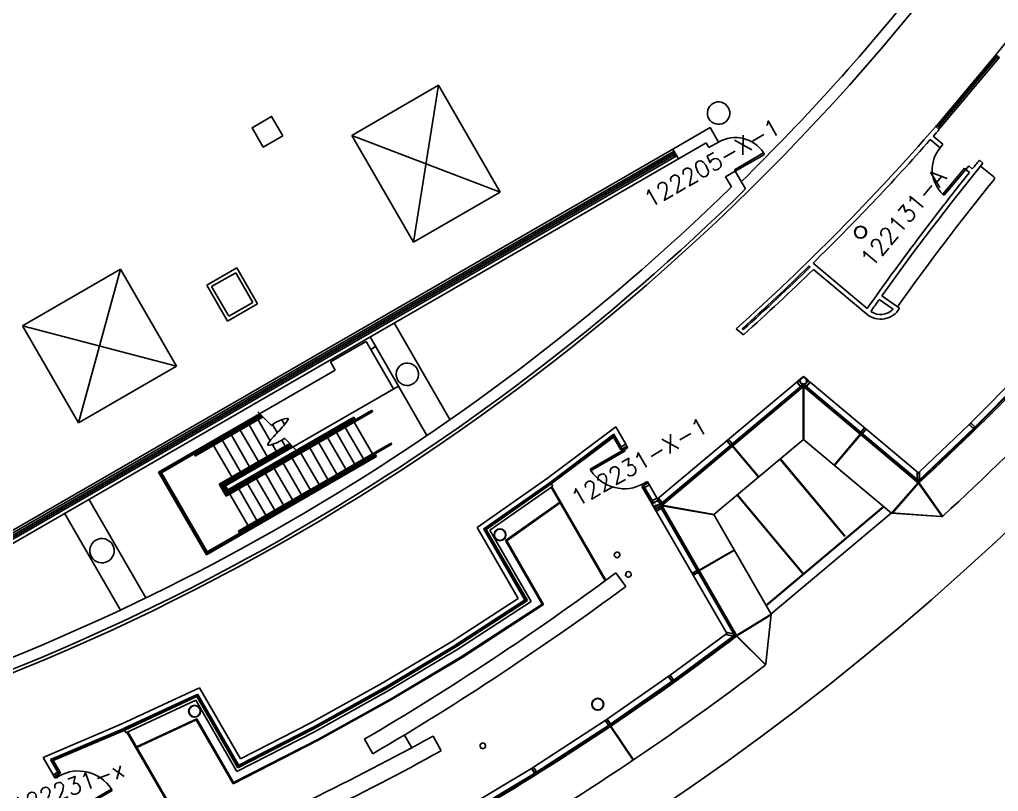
# Model space of a CAD drawing. Extents: x -1850 to 1494, y 4831 to 7402.
# Drawn here: x -181 to 868, y 5334 to 6161 of the extents above; entities that cross this region are included whole.
import ezdxf

# ---------------------------------------------------------------- set-up
doc = ezdxf.new("R2010")
doc.units = 0
doc.header["$LTSCALE"] = 48
doc.header["$MEASUREMENT"] = 0
doc.layers.get('0').update_dxf_attribs({"linetype": 'CONTINUOUS'})
for name, color, linetype in [('ARDOOR', 7, 'CONTINUOUS'), ('ARDOORNO', 4, 'CONTINUOUS'), ('ARROOMNO', 4, 'CONTINUOUS'), ('ARWALL', 7, 'CONTINUOUS'), ('ARWINDOW', 7, 'CONTINUOUS'), ('COL', 14, 'CONTINUOUS'), ('EXDOOR', 8, 'CONTINUOUS'), ('EXWALL', 8, 'CONTINUOUS'), ('EXWINDOW', 8, 'CONTINUOUS'), ('MILL', 1, 'CONTINUOUS'), ('MPFIXTURE', 3, 'CONTINUOUS'), ('ROOF', 8, 'CONTINUOUS')]:
    doc.layers.add(name, color=color, linetype=linetype)
doc.styles.add('ROMANS', font='romans.shx', dxfattribs={"height": 18})

# ---------------------------------------------------------------- blocks, each defined once
blk = doc.blocks.new('*U37')
at = {"linetype": 'CONTINUOUS', "flags": 128}
blk.add_lwpolyline([(-0.533, 0, 1), (0.533, 0, 1), (-0.533, 0)], format="xyb", dxfattribs=at)
at = {"linetype": 'CONTINUOUS'}
blk.add_arc((0, 0), 0.5, 0, 359.99999, dxfattribs=at)
blk = doc.blocks.new('*U38')
at = {"linetype": 'CONTINUOUS', "flags": 128}
blk.add_lwpolyline([(0, 0.533, 1), (0, -0.533, 1), (0, 0.533)], format="xyb", dxfattribs=at)
at = {"linetype": 'CONTINUOUS'}
blk.add_arc((0, 0), 0.5, 0, 359.99999, dxfattribs=at)
blk = doc.blocks.new('3-00-DR')
at = {"color": 0}
for p, q in [((0, 36), (0, 0)), ((1.8, 36), (0, 36)), ((1.8, 0), (1.8, 36)), ((0, 0), (1.8, 0))]:
    blk.add_line(p, q, dxfattribs=at)
blk.add_arc((-0.1, 0), 36.1, 0.049, 87.097, dxfattribs=at)
blk = doc.blocks.new('3-06-DR')
at = {"color": 0}
for p, q in [((0, 42), (0, 0)), ((1.8, 42), (0, 42)), ((1.8, 0), (1.8, 42)), ((0, 0), (1.8, 0))]:
    blk.add_line(p, q, dxfattribs=at)
blk.add_arc((-0.1, 0), 42.1, 0.0359, 87.5264, dxfattribs=at)

msp = doc.modelspace()

# ---------------------------------------------------------------- linework, layer by layer
at = {"layer": 'ARDOOR'}
for p, q in [((652.7, 5774), (658.8, 5779.1)), ((465.7, 5702.3), (466.6, 5700.8)), ((469.6, 5704.3), (465.9, 5702.2)), ((465.9, 5702.2), (466.7, 5700.9)), ((470.5, 5703), (466.6, 5700.8)), ((470.3, 5703.1), (466.7, 5700.9)), ((468.2, 5701.1), (467.9, 5701.5)), ((468.2, 5701.2), (468, 5701.5)), ((469, 5701.7), (468.2, 5701.2)), ((469.1, 5701.6), (468.2, 5701.1)), ((469, 5701.7), (468.8, 5702)), ((469.1, 5701.6), (468.9, 5702.1)), ((469.6, 5704.5), (470.5, 5703)), ((469.6, 5704.3), (470.3, 5703.1)), ((491.5, 5666.6), (487.6, 5664.4)), ((491.5, 5666.5), (487.8, 5664.3)), ((489.6, 5666.1), (488.7, 5665.6)), ((489.6, 5666), (488.7, 5665.5)), ((488.7, 5665.6), (488.9, 5665.1)), ((488.7, 5665.5), (489, 5665.2)), ((489.6, 5666.1), (489.9, 5665.7)), ((489.6, 5666), (489.8, 5665.7)), ((492.4, 5665.1), (491.5, 5666.6)), ((492.2, 5665.2), (491.5, 5666.5)), ((488.5, 5662.9), (487.6, 5664.4)), ((488.5, 5663), (487.8, 5664.3)), ((492.2, 5665.2), (488.5, 5663)), ((-144.1, 5350), (-140.4, 5352.2)), ((-143.4, 5348.7), (-139.7, 5350.9)), ((-143.4, 5348.6), (-139.5, 5350.8)), ((-140.4, 5352.3), (-139.5, 5350.8)), ((-140.4, 5352.2), (-139.7, 5350.9)), ((-144.3, 5350.1), (-143.4, 5348.6)), ((-144.1, 5350), (-143.4, 5348.7)), ((-141.5, 5349.1), (-141.8, 5349.5)), ((-141.5, 5349.2), (-141.7, 5349.5)), ((-141.5, 5349.2), (-140.6, 5349.7)), ((-141.5, 5349.1), (-140.5, 5349.6)), ((-140.6, 5349.7), (-140.9, 5350)), ((-140.5, 5349.6), (-140.8, 5350.1))]:
    msp.add_line(p, q, dxfattribs=at)
at = {"layer": 'ARWALL'}
for p, q in [((801.6, 6048.1), (863.8, 6122.3)), ((867.3, 6119.4), (805, 6045.2)), ((863.8, 6122.3), (865, 6123.7)), ((868.7, 6120.5), (865, 6123.7)), ((868.4, 6120.8), (867.3, 6119.4)), ((800.4, 6046.8), (801.6, 6048.1)), ((800.5, 6046.8), (804.2, 6043.6)), ((801.6, 6048.1), (801.6, 6048.1)), ((805, 6045.2), (803.9, 6043.9)), ((794.7, 6032.8), (805.2, 6024)), ((808.3, 6027.8), (797.9, 6036.5)), ((808.3, 6027.8), (805.2, 6024)), ((832.8, 6000.9), (835.9, 6004.6)), ((839.7, 6001.4), (835.9, 6004.6)), ((851, 6007.7), (847.3, 6010.7)), ((832.8, 6000.9), (836.7, 5997.6)), ((665, 5897.5), (666.1, 5896.6)), ((727.1, 5851.8), (669, 5900.6)), ((669.4, 5893.8), (726.7, 5845.7)), ((742.9, 5865.6), (761.6, 5852.1)), ((740, 5861.6), (754.8, 5851)), ((586.7, 5830.1), (594.4, 5823.6)), ((594.3, 5829.3), (593.1, 5830.2)), ((457.7, 5725.2), (384.3, 5670)), ((468.4, 5706.7), (457.7, 5725.2)), ((455.1, 5714.1), (388.5, 5664.1)), ((461.6, 5702.8), (455.1, 5714.1)), ((462.9, 5700.6), (461.6, 5702.8)), ((469.6, 5704.5), (462.9, 5700.6)), ((468.4, 5706.7), (469.6, 5704.5)), ((384.3, 5670), (309.1, 5617.3)), ((388.5, 5664.1), (318.7, 5615.2)), ((390.2, 5661.7), (322.7, 5614.3)), ((388.3, 5660.4), (446.2, 5560.1)), ((390.2, 5661.7), (388.5, 5664.1)), ((389.1, 5660.9), (447, 5560.7)), ((492.4, 5665.1), (485.6, 5661.2)), ((485.6, 5661.2), (495, 5644.9)), ((503.1, 5646.6), (492.4, 5665.1)), ((496.3, 5642.7), (495, 5644.9)), ((339.4, 5603.4), (397.6, 5644.4)), ((340.7, 5603.1), (398.1, 5643.5)), ((309.1, 5617.3), (353, 5541.2)), ((318.7, 5615.2), (362.8, 5538.9)), ((322.7, 5614.3), (366.8, 5537.9)), ((339.4, 5603.4), (378.8, 5535)), ((340.7, 5603.1), (380.2, 5534.7)), ((457.6, 5568.5), (468.3, 5554)), ((282.7, 5495.6), (353, 5541.2)), ((286.7, 5489.6), (362.8, 5538.9)), ((288.3, 5487), (366.8, 5537.9)), ((293, 5479.4), (378.8, 5535)), ((293.5, 5478.5), (380.2, 5534.7)), ((207.1, 5450.3), (282.7, 5495.6)), ((210.8, 5444), (286.7, 5489.6)), ((212.3, 5441.4), (288.3, 5487)), ((216.8, 5433.6), (293, 5479.4)), ((217.3, 5432.8), (293.5, 5478.5)), ((-71.7, 5406.8), (11.5, 5445.5)), ((11.5, 5445.5), (55.5, 5369.4)), ((207.1, 5450.3), (130.1, 5407.5)), ((-68.7, 5400.2), (8.6, 5436.1)), ((8.6, 5436.1), (52.6, 5359.8)), ((210.8, 5444), (133.4, 5401.1)), ((212.3, 5441.4), (134.8, 5398.4)), ((-67.6, 5397.4), (7.4, 5432.2)), ((7.4, 5432.2), (51.5, 5355.8)), ((216.8, 5433.6), (139, 5390.5)), ((217.3, 5432.8), (139.5, 5389.6)), ((-156.2, 5370.7), (-71.7, 5406.8)), ((-56.2, 5382.4), (8.4, 5412.3)), ((-55.7, 5381.6), (8, 5411.1)), ((8, 5411.1), (47.6, 5342.6)), ((8.4, 5412.3), (47.9, 5343.9)), ((130.1, 5407.5), (55.5, 5369.4)), ((-145.3, 5367.5), (-68.7, 5400.2)), ((-68.8, 5400.1), (-67.6, 5397.4)), ((-66.3, 5397.9), (8, 5269.2)), ((-65.4, 5398.4), (9, 5269.6)), ((134.8, 5398.4), (51.5, 5355.8)), ((133.4, 5401.1), (52.6, 5359.8)), ((231, 5394.9), (238.9, 5381.2)), ((261.8, 5393.7), (270.5, 5377.9)), ((139.5, 5389.6), (47.6, 5342.6)), ((139, 5390.5), (47.9, 5343.9)), ((188.1, 5390.3), (197.2, 5374.8)), ((-145.5, 5352.2), (-156.2, 5370.7)), ((-138.8, 5356.2), (-145.3, 5367.5))]:
    msp.add_line(p, q, dxfattribs=at)
at = {"layer": 'ARWALL', "extrusion": (0, 0, -1)}
for centre, radius, start, end in [((1092.2, 7700.8), 2513.6, 211.9075, 218.8628), ((1091.9, 7701), 2414.7, 215.7265, 254.4399), ((1092.2, 7700.8), 2513.6, 221.1515, 228.0934), ((1092.2, 7700.8), 2518.5, 221.1493, 221.3653), ((1092.2, 7700.8), 2518.5, 221.4763, 225.6291), ((-3102.5, 4181), 2899.2, 35.5239, 39.0529), ((-3102.5, 4181), 2904.1, 38.8165, 39.0529), ((-3102.5, 4181), 2904.1, 35.1208, 38.7203), ((1092.2, 7700.8), 2517.8, 225.742, 227.982), ((1092.2, 7700.8), 2519.3, 225.7386, 227.9772), ((1092.2, 7700.8), 2523.6, 225.7289, 228.0611), ((-3102.5, 4181), 2899.2, 35.114, 35.4276), ((-741.5, 5863.9), 23.4, 210.3221, 308.848), ((-741.5, 5863.9), 18.5, 224.0077, 304.8603)]:
    msp.add_arc(centre, radius, start, end, dxfattribs=at)
at = {"layer": 'ARWALL'}
for centre, radius, start, end in [((-1093.3, 7702), 2404.1, 314.5135, 321.5339), ((-1370.5, 8039.9), 3074, 300.4654, 306.4903), ((-1370.5, 8039.9), 3092, 300.4654, 306.4903), ((-1183.1, 8017.2), 2995, 293.1932, 298.843), ((-1183.1, 8017.2), 3013, 293.1932, 298.843)]:
    msp.add_arc(centre, radius, start, end, dxfattribs=at)
at = {"layer": 'ARWINDOW'}
for p, q in [((864.6, 6120.4), (803.6, 6047.7)), ((804.2, 6047.2), (865.2, 6119.9)), ((867.3, 6119.4), (863.8, 6122.3)), ((801.6, 6048.1), (805, 6045.2)), ((805, 6045.2), (805, 6045.2)), ((387.5, 5665.9), (455.6, 5717.2)), ((455.7, 5717), (387.7, 5665.7)), ((454.9, 5715.7), (388, 5665.3)), ((455, 5715.5), (388.1, 5665.1)), ((454.2, 5715.9), (454.6, 5716.1)), ((454.5, 5715.5), (454.2, 5715.9)), ((454.9, 5715.7), (454.5, 5715.5)), ((455.7, 5717), (454.6, 5716.1)), ((454.6, 5716.1), (455, 5715.5)), ((454.6, 5716.1), (454.9, 5715.7)), ((455, 5715.5), (454.9, 5715.7)), ((455, 5716.2), (455.9, 5716.7)), ((455.9, 5716.7), (455, 5716.2)), ((455, 5716.2), (462.9, 5702.6)), ((455.2, 5716.3), (455.7, 5716.6)), ((463.1, 5702.7), (455.2, 5716.3)), ((455.5, 5715.9), (455.2, 5716.3)), ((455.9, 5716.2), (455.5, 5715.9)), ((455.7, 5717), (455.6, 5717.2)), ((463.5, 5703), (455.7, 5716.6)), ((455.7, 5716.6), (455.9, 5716.2)), ((463.7, 5703.1), (455.9, 5716.7)), ((462.3, 5703.2), (461.6, 5702.8)), ((462.8, 5702.3), (462.3, 5703.2)), ((462.7, 5702.5), (462.9, 5702.6)), ((462.8, 5703.2), (463.3, 5703.4)), ((464.1, 5703), (462.8, 5702.3)), ((462.9, 5702.6), (463.7, 5703.1)), ((462.9, 5702.6), (463.7, 5703.1)), ((468.4, 5706.7), (463.6, 5703.9)), ((464.1, 5703), (463.6, 5703.9)), ((463.7, 5703.1), (464, 5703.2)), ((316, 5615.7), (387.1, 5665.6)), ((387.2, 5665.4), (316.1, 5615.5)), ((386.9, 5665.1), (387.2, 5665.4)), ((387.7, 5664.8), (387.1, 5665.6)), ((388.1, 5665.1), (387.5, 5665.9)), ((387.7, 5665.7), (388, 5666)), ((388, 5665.3), (387.7, 5665.7)), ((388, 5666), (388.3, 5665.6)), ((388.3, 5665.6), (388, 5665.3)), ((387.5, 5665), (317.4, 5615.8)), ((387.7, 5664.8), (317.6, 5615.6)), ((387.1, 5664.7), (386.9, 5665.1)), ((387.5, 5665), (387.1, 5664.7)), ((487.5, 5659.4), (486.9, 5659)), ((488.3, 5661.1), (487, 5660.3)), ((487, 5660.3), (487.5, 5659.4)), ((487.1, 5660.1), (487.3, 5660.2)), ((487.3, 5660.2), (488.2, 5660.7)), ((496.5, 5644.8), (487.6, 5660.3)), ((487.8, 5659.9), (488.2, 5660.2)), ((497, 5645.1), (488, 5660.6)), ((488.2, 5660.7), (488.4, 5660.8)), ((488.3, 5661.1), (488.8, 5660.2)), ((493.6, 5663), (488.8, 5660.2)), ((495.7, 5645.3), (495, 5644.9)), ((496.2, 5644.4), (495.7, 5645.3)), ((496.1, 5644.6), (497.4, 5645.3)), ((497.5, 5645.1), (496.2, 5644.4)), ((496.3, 5645.3), (496.7, 5645.5)), ((496.3, 5644.7), (497.2, 5645.2)), ((501.8, 5648.8), (497, 5646)), ((497.5, 5645.1), (497, 5646)), ((316.1, 5615.5), (316, 5615.7)), ((317.1, 5616.2), (316.1, 5615.5)), ((316.5, 5615.4), (316.3, 5615.3)), ((360.3, 5539.1), (316.3, 5615.3)), ((316.5, 5615.4), (316.9, 5615.7)), ((360.5, 5539.2), (316.5, 5615.4)), ((316.7, 5615), (316.5, 5615.4)), ((317.2, 5615.3), (316.7, 5615)), ((317.1, 5615.8), (316.9, 5615.7)), ((360.9, 5539.5), (316.9, 5615.7)), ((316.9, 5615.7), (317.2, 5615.3)), ((317.1, 5616.2), (317.5, 5616.4)), ((317.2, 5616.1), (317.1, 5616.2)), ((361.1, 5539.6), (317.1, 5615.8)), ((317.4, 5615.8), (317.2, 5616.1)), ((317.8, 5616), (317.4, 5615.8)), ((317.6, 5615.6), (317.4, 5615.8)), ((317.5, 5616.4), (317.7, 5616.2)), ((317.7, 5616.2), (317.8, 5616)), ((360.3, 5539.6), (360.7, 5539.9)), ((360.3, 5539.1), (361.1, 5539.6)), ((360.5, 5539.2), (360.3, 5539.6)), ((360.7, 5539.9), (360.9, 5539.5)), ((359.8, 5539.3), (285.6, 5491.3)), ((361.4, 5539.2), (286.1, 5490.4)), ((359.6, 5538.9), (286.1, 5491.3)), ((359.8, 5538.5), (286.3, 5490.9)), ((359.6, 5538.9), (359.9, 5539.1)), ((359.8, 5538.5), (359.6, 5538.9)), ((359.9, 5539.1), (359.8, 5539.3)), ((360.2, 5538.7), (359.8, 5538.5)), ((359.9, 5539.1), (360.2, 5538.7)), ((361.3, 5539.4), (360.2, 5538.7)), ((360.9, 5539.5), (360.5, 5539.2)), ((361.4, 5539.2), (361.3, 5539.4)), ((285.2, 5491), (209.9, 5445.8)), ((285, 5490.6), (210.1, 5445.6)), ((285.2, 5490.2), (210.3, 5445.2)), ((285.7, 5490.2), (210.4, 5445)), ((285, 5490.6), (285.3, 5490.8)), ((285.2, 5490.2), (285, 5490.6)), ((285.7, 5490.2), (285.2, 5491)), ((285.6, 5490.4), (285.2, 5490.2)), ((286.1, 5490.4), (285.6, 5491.3)), ((285.7, 5491.1), (286.1, 5491.3)), ((286.3, 5490.9), (286, 5490.6)), ((286.1, 5491.3), (286.3, 5490.9)), ((132.8, 5403.1), (209.6, 5445.7)), ((133.3, 5403), (209.7, 5445.4)), ((209.4, 5445.2), (209.6, 5444.8)), ((210.1, 5444.8), (209.6, 5445.7)), ((210.4, 5445), (209.9, 5445.8)), ((210.4, 5445.8), (210.7, 5445.4)), ((9.5, 5438.7), (-69.3, 5402.1)), ((-69.2, 5401.9), (9.6, 5438.5)), ((-69, 5401.4), (8.7, 5437.5)), ((-68.9, 5401.2), (8.8, 5437.3)), ((8.5, 5438), (8.1, 5437.8)), ((8.1, 5437.8), (8.3, 5437.3)), ((8.3, 5437.3), (8.7, 5437.5)), ((8.5, 5438), (9.6, 5438.5)), ((8.8, 5437.3), (8.5, 5438)), ((8.8, 5437.8), (9, 5437.9)), ((52.8, 5361.6), (8.8, 5437.8)), ((9.5, 5438.1), (9, 5437.9)), ((53, 5361.7), (9, 5437.9)), ((9, 5437.9), (9.3, 5437.5)), ((9.3, 5437.5), (9.7, 5437.8)), ((9.6, 5438.5), (9.5, 5438.7)), ((9.5, 5438.1), (9.7, 5438.3)), ((53.5, 5362), (9.5, 5438.1)), ((9.7, 5437.8), (9.5, 5438.1)), ((53.7, 5362.1), (9.7, 5438.3)), ((133.3, 5402.2), (210.1, 5444.8)), ((133.6, 5402.6), (210, 5445)), ((-69.8, 5401.9), (-148.2, 5368.6)), ((-148.1, 5368.4), (-69.7, 5401.7)), ((-146.6, 5368.5), (-69.5, 5401.2)), ((-146.5, 5368.3), (-69.4, 5401)), ((-69.7, 5401.7), (-70.1, 5401.5)), ((-70.1, 5401.5), (-69.9, 5401)), ((-69.9, 5401), (-69.5, 5401.2)), ((-69.4, 5401), (-69.8, 5401.9)), ((-69.5, 5401.2), (-69.7, 5401.7)), ((-68.9, 5401.2), (-69.3, 5402.1)), ((-68.8, 5402.1), (-69.2, 5401.9)), ((-69, 5401.4), (-68.6, 5401.6)), ((-68.6, 5401.6), (-68.8, 5402.1)), ((53, 5361.1), (132.9, 5401.9)), ((53.7, 5362.6), (132.4, 5402.8)), ((54.2, 5362.6), (132.2, 5402.4)), ((54.4, 5362.1), (132.4, 5402)), ((132.5, 5402.6), (132.2, 5402.4)), ((132.2, 5402.4), (132.4, 5402)), ((132.9, 5401.9), (132.4, 5402.8)), ((132.4, 5402), (132.8, 5402.2)), ((133.3, 5402.2), (132.8, 5403.1)), ((133.3, 5403), (133, 5402.8)), ((133.2, 5402.4), (133.6, 5402.6)), ((133.6, 5402.6), (133.3, 5403)), ((-148.1, 5368.4), (-148.2, 5368.6)), ((-147.1, 5368.6), (-147.9, 5368.1)), ((-147.9, 5368.5), (-147.5, 5367.8)), ((-140.1, 5354.5), (-147.9, 5368.1)), ((-139.9, 5354.6), (-147.7, 5368.2)), ((-147.5, 5367.8), (-147.1, 5368)), ((-139.5, 5354.9), (-147.3, 5368.4)), ((-147.1, 5368), (-147.3, 5368.4)), ((-147.1, 5368.6), (-139.2, 5355)), ((-146.8, 5368.9), (-146.5, 5368.3)), ((-146.2, 5368.7), (-146.4, 5369.1)), ((53.2, 5362.3), (52.8, 5362.1)), ((53.7, 5362.1), (52.8, 5361.6)), ((52.8, 5362.1), (53, 5361.7)), ((52.9, 5361.4), (54, 5361.9)), ((53, 5361.1), (52.9, 5361.4)), ((53, 5361.7), (53.5, 5362)), ((53.5, 5362), (53.2, 5362.3)), ((53.8, 5362.4), (53.7, 5362.6)), ((54.2, 5362.6), (53.8, 5362.4)), ((53.8, 5362.4), (54, 5361.9)), ((54, 5361.9), (54.4, 5362.1)), ((54.4, 5362.1), (54.2, 5362.6)), ((-145.5, 5352.2), (-140.7, 5355)), ((-145.5, 5352.2), (-144.3, 5350.1)), ((-145.3, 5352.2), (-140.8, 5354.8)), ((-145.3, 5352.2), (-144.2, 5350.3)), ((-144.3, 5350.1), (-137.5, 5354)), ((-144.2, 5350.3), (-137.8, 5354.1)), ((-140.3, 5353.9), (-140.8, 5354.8)), ((-140.2, 5354.1), (-140.7, 5355)), ((-140.3, 5353.9), (-138.6, 5354.8)), ((-140.1, 5354.5), (-140.3, 5354.4)), ((-140.2, 5354.1), (-138.9, 5354.9)), ((-139.7, 5355.3), (-140.1, 5355)), ((-139.2, 5355), (-140.1, 5354.5)), ((-139.2, 5355), (-140.1, 5354.5)), ((-139.4, 5355.8), (-138.8, 5356.2)), ((-138.9, 5354.9), (-139.4, 5355.8)), ((-139.2, 5355.7), (-138.8, 5355.9)), ((-138.6, 5354.8), (-139.2, 5355.7)), ((-139, 5355.1), (-139.2, 5355)), ((-137.5, 5354), (-138.8, 5356.2)), ((-137.8, 5354.1), (-138.8, 5355.9))]:
    msp.add_line(p, q, dxfattribs=at)
at = {"layer": 'ARWINDOW', "flags": 128}
for points in [[(865.1, 6120.7), (865.4, 6120.4), (803.8, 6046.9), (803.4, 6047.2), (865.1, 6120.7)], [(865.9, 6120.7), (865.3, 6121.1), (864.6, 6120.4), (864.7, 6120.3), (865.1, 6120.7), (865.4, 6120.4), (865.1, 6120), (865.2, 6119.9), (865.9, 6120.7)], [(803.6, 6046.4), (803, 6046.9), (803.6, 6047.7), (803.7, 6047.6), (803.4, 6047.2), (803.8, 6046.9), (804.1, 6047.3), (804.2, 6047.2), (803.6, 6046.4)]]:
    msp.add_lwpolyline(points, close=True, dxfattribs=at)
msp.add_lwpolyline([(497.2, 5645.2), (497.2, 5645.2), (491.5, 5654.9), (488.2, 5660.7), (487.3, 5660.2), (489.1, 5657.2), (496.3, 5644.7)], dxfattribs=at)
at = {"layer": 'ARWINDOW'}
for centre, radius, start, end in [((455.3, 5715.4), 0.357, 91.3433, 149.9094), ((463.4, 5704.1), 0.236, 236.1296, 309.416), ((487.7, 5659.2), 0.236, 56.1296, 129.416), ((496.8, 5646.2), 0.236, 236.1296, 309.416), ((316, 5615.3), 0.256, 5.7848, 64.351), ((359.8, 5539.7), 0.295, 276.2316, 328.0613), ((209.6, 5446), 0.36, 266.7612, 333.2394), ((9, 5437.2), 0.259, 90.7765, 148.4818), ((-69.7, 5402.4), 0.487, 261.7565, 328.2347), ((-69, 5400.8), 0.418, 72.1556, 157.7086), ((132.5, 5403.3), 0.456, 263.8313, 330.3096), ((133.2, 5401.8), 0.368, 74.2934, 159.8464), ((133.2, 5401.8), 0.368, 76.2597, 161.8128), ((-148.3, 5368.1), 0.384, 1.1458, 58.8511), ((52.7, 5361.4), 0.257, 357.6324, 56.1986), ((-139.6, 5356), 0.236, 236.1296, 309.416)]:
    msp.add_arc(centre, radius, start, end, dxfattribs=at)
at = {"layer": 'ARWINDOW', "extrusion": (0, 0, -1)}
for centre, radius, start, end in [((-456.1, 5717), 0.384, 301.1458, 358.8511), ((-462.2, 5703.4), 0.236, 176.1296, 249.416), ((-387.1, 5666.1), 0.487, 201.7565, 268.2347), ((-388.1, 5664.7), 0.418, 12.1556, 97.7086), ((-488.9, 5660), 0.236, 356.1296, 69.416), ((-495.6, 5645.5), 0.236, 176.1296, 249.416), ((-317.6, 5615.3), 0.259, 30.7765, 88.4818), ((-361.4, 5539.6), 0.257, 297.6324, 356.1986), ((-285.2, 5491.4), 0.456, 203.8313, 270.3096), ((-286.1, 5490.1), 0.368, 16.2597, 101.8128), ((-286.1, 5490.1), 0.368, 14.2934, 99.8464), ((-9.8, 5438.5), 0.256, 305.7848, 4.351), ((-210.4, 5444.7), 0.316, 17.2235, 102.7765), ((146.5, 5367.9), 0.357, 31.3433, 89.9094), ((-53.3, 5363.1), 0.584, 233.7915, 261.5958), ((140.8, 5355.2), 0.236, 176.1296, 249.416)]:
    msp.add_arc(centre, radius, start, end, dxfattribs=at)
at = {"layer": 'COL', "flags": 128}
msp.add_lwpolyline([(100.6, 6036.8), (79.8, 6024.8), (67.8, 6045.6), (88.6, 6057.6), (100.6, 6036.8)], dxfattribs=at)
at = {"layer": 'COL', "extrusion": (0, 0, -1)}
for centre, radius in [((-567.8, 6061.2), 12), ((-234.2, 5781.4), 12), ((93.1, 5592.4), 13)]:
    msp.add_arc(centre, radius, 330.0000000000027, 329.9999942704339, dxfattribs=at)
at = {"layer": 'EXWALL'}
for p, q in [((267.6, 6091), (174.7, 6037.3)), ((240.7, 5923), (267.6, 6091)), ((333.6, 5976.6), (267.6, 6091)), ((558.7, 6045.7), (518.8, 6022.7)), ((567.7, 6030.1), (558.7, 6045.7)), ((174.7, 6037.3), (333.6, 5976.6)), ((174.7, 6037.3), (240.7, 5923)), ((518.8, 6022.7), (-446.4, 5465.5)), ((518.8, 6022.7), (524.8, 6012.3)), ((524.8, 6012.3), (554.3, 6029.4)), ((557.3, 6024.2), (554.3, 6029.4)), ((557.3, 6024.2), (567.7, 6030.1)), ((524.8, 6012.3), (-440.5, 5455.2)), ((585.7, 5999), (575.3, 5993)), ((575.3, 5993), (581.6, 5982.1)), ((596.6, 5980), (585.7, 5999)), ((240.7, 5923), (333.6, 5976.6)), ((-73.4, 5894.1), (-178.4, 5833.4)), ((-118.4, 5729.5), (-73.4, 5894.1)), ((-13.4, 5790.2), (-73.4, 5894.1)), ((51.6, 5895.4), (19.3, 5876.7)), ((24.4, 5875.3), (50.2, 5890.2)), ((50.2, 5890.2), (68.6, 5858.4)), ((73.7, 5857), (51.6, 5895.4)), ((19.3, 5876.7), (41.4, 5838.4)), ((42.8, 5843.5), (24.4, 5875.3)), ((41.4, 5838.4), (73.7, 5857)), ((68.6, 5858.4), (42.8, 5843.5)), ((-178.4, 5833.4), (-13.4, 5790.2)), ((-178.4, 5833.4), (-118.4, 5729.5)), ((220.2, 5836.4), (279.9, 5732.9)), ((151.7, 5794.6), (189.9, 5816.6)), ((189.9, 5816.6), (219.3, 5765.8)), ((194.2, 5821.4), (255.2, 5715.8)), ((194.9, 5808), (200.2, 5811)), ((151.7, 5794.6), (156.7, 5785.9)), ((-118.4, 5729.5), (-13.4, 5790.2)), ((156.7, 5785.9), (-32.4, 5676.7)), ((224.6, 5768.8), (39.3, 5661.8)), ((658.8, 5768.3), (506.9, 5640.8)), ((782.2, 5664.8), (658.8, 5768.3)), ((76.3, 5739), (-31.7, 5676.7)), ((40, 5650.8), (196.5, 5741.2)), ((40.5, 5652.8), (195.8, 5742.5)), ((74, 5741.3), (88.6, 5726.7)), ((77.4, 5738), (-29.7, 5676.1)), ((6.5, 5695.3), (78.5, 5736.9)), ((7.3, 5694), (79.5, 5735.8)), ((175.4, 5732.4), (41.1, 5654.9)), ((174.6, 5733.7), (41.6, 5656.9)), ((176.8, 5735.4), (41.8, 5657.5)), ((77.6, 5737.7), (60.5, 5727.8)), ((63.9, 5728.4), (63.3, 5729.4)), ((73.4, 5733.9), (72.8, 5734.9)), ((87.1, 5710.2), (74.2, 5732.6)), ((102.5, 5727.5), (99.6, 5732.6)), ((174.9, 5731.7), (131.5, 5706.7)), ((174.7, 5732.1), (175.5, 5730.8)), ((175.7, 5733.5), (176.8, 5731.5)), ((178, 5733.5), (176.2, 5732.5)), ((176.8, 5735.4), (178, 5733.5)), ((196.8, 5696.3), (177.3, 5730)), ((186.8, 5735.5), (186, 5736.8)), ((59.2, 5727.1), (15.7, 5701.9)), ((44.8, 5717.4), (44.3, 5718.4)), ((54.3, 5722.9), (53.8, 5723.9)), ((74.6, 5687.9), (55.1, 5721.6)), ((59, 5727.4), (59.8, 5726.1)), ((60.3, 5728.1), (61.1, 5726.8)), ((84.1, 5693.4), (64.6, 5727.1)), ((94.8, 5718.9), (89.8, 5727.6)), ((157.5, 5720.3), (156.9, 5721.3)), ((177.7, 5685.3), (158.2, 5719)), ((167, 5725.8), (166.4, 5726.8)), ((187.2, 5690.8), (167.7, 5724.5)), ((720.3, 5718), (719.7, 5717.2)), ((25.8, 5706.4), (25.2, 5707.4)), ((35.3, 5711.9), (34.7, 5712.9)), ((55.5, 5676.9), (36, 5710.6)), ((65.1, 5682.4), (45.6, 5716.1)), ((53.7, 5613.6), (216, 5707.4)), ((99.5, 5710.7), (103.2, 5704.4)), ((102.5, 5712.8), (116.6, 5698.6)), ((138.4, 5709.3), (137.8, 5710.3)), ((158.7, 5674.3), (139.2, 5708)), ((147.9, 5714.8), (147.4, 5715.8)), ((168.2, 5679.8), (148.7, 5713.5)), ((720.7, 5717.7), (720.1, 5716.9)), ((14.4, 5701.2), (-29.4, 5675.9)), ((14.2, 5701.5), (14.9, 5700.2)), ((17, 5699.6), (15.5, 5702.2)), ((46, 5671.4), (26.5, 5705.1)), ((32.6, 5663.6), (108.1, 5707.2)), ((34.6, 5663.1), (109.2, 5706.1)), ((110.3, 5705), (36.7, 5662.5)), ((111.4, 5703.9), (38.7, 5662)), ((54.4, 5612.3), (216.8, 5706.1)), ((110, 5705.3), (82.7, 5689.5)), ((130.3, 5705.9), (87.2, 5681.1)), ((93.7, 5698.9), (89.5, 5706.1)), ((94.4, 5697.6), (95, 5696.6)), ((103.9, 5703.1), (104.5, 5702.1)), ((119.4, 5698.3), (118.8, 5699.3)), ((139.6, 5663.3), (120.1, 5697)), ((128.9, 5703.8), (128.3, 5704.8)), ((149.1, 5668.8), (129.6, 5702.5)), ((130.1, 5706.3), (130.8, 5705)), ((131.4, 5707), (132.1, 5705.7)), ((206.3, 5701.8), (207, 5700.5)), ((201.2, 5693.2), (18.8, 5587.9)), ((198.6, 5692.2), (19.2, 5588.5)), ((197.9, 5693.5), (19.7, 5590.6)), ((81.4, 5688.7), (37.8, 5663.6)), ((75.3, 5686.6), (75.9, 5685.6)), ((81.5, 5688.4), (80.8, 5689.7)), ((82.8, 5689.2), (82.1, 5690.5)), ((84.9, 5692.1), (85.4, 5691.1)), ((100.3, 5687.3), (99.7, 5688.3)), ((109.8, 5692.8), (109.3, 5693.8)), ((130.1, 5657.8), (110.6, 5691.5)), ((197.1, 5693.4), (153.7, 5668.4)), ((188, 5689.5), (188.5, 5688.5)), ((197.2, 5693.1), (196.5, 5694.4)), ((198.9, 5693.2), (197.8, 5695.1)), ((200.1, 5695.2), (198.4, 5694.2)), ((201.2, 5693.2), (200.1, 5695.2)), ((-32.4, 5676.7), (18.8, 5587.9)), ((-31.7, 5676.7), (19.2, 5588.5)), ((-29.7, 5676.1), (-31.7, 5676.7)), ((-29.7, 5676.1), (19.7, 5590.6)), ((-29.4, 5675.9), (19.7, 5591)), ((85.9, 5680.3), (42.6, 5655.3)), ((65.8, 5681.1), (66.4, 5680.1)), ((81.2, 5676.3), (80.7, 5677.3)), ((85.7, 5680.6), (86.4, 5679.3)), ((87, 5681.4), (87.7, 5680.1)), ((90.8, 5681.8), (90.2, 5682.8)), ((111, 5646.8), (91.5, 5680.5)), ((120.6, 5652.3), (101.1, 5686)), ((168.9, 5678.5), (169.5, 5677.5)), ((178.5, 5684), (179, 5683)), ((38, 5663.3), (36.5, 5665.9)), ((46.8, 5670.1), (47.3, 5669.1)), ((56.3, 5675.6), (56.9, 5674.6)), ((62.2, 5665.3), (61.6, 5666.3)), ((71.7, 5670.8), (71.2, 5671.8)), ((92, 5635.8), (72.5, 5669.5)), ((101.5, 5641.3), (82, 5675)), ((152.4, 5667.6), (109.3, 5642.7)), ((149.9, 5667.5), (150.4, 5666.5)), ((152.6, 5667.3), (151.8, 5668.6)), ((153.9, 5668), (153.1, 5669.3)), ((159.4, 5673), (160, 5672)), ((32.6, 5663.6), (40, 5650.8)), ((34.6, 5663.1), (32.6, 5663.6)), ((34.6, 5663.1), (40.5, 5652.8)), ((41.8, 5653.6), (35.9, 5663.8)), ((36.5, 5662.8), (36.2, 5662.7)), ((36.2, 5662.7), (41, 5654.4)), ((38.7, 5662), (36.7, 5662.5)), ((38.7, 5662), (41.6, 5656.9)), ((39.3, 5661.8), (41.8, 5657.5)), ((41.1, 5654.9), (41.6, 5656.9)), ((42.4, 5655.6), (65.6, 5615.4)), ((52.7, 5659.8), (52.1, 5660.8)), ((72.9, 5624.8), (53.4, 5658.5)), ((82.4, 5630.3), (62.9, 5664)), ((130.8, 5656.5), (131.4, 5655.5)), ((140.4, 5662), (140.9, 5661)), ((-107.2, 5647.5), (-46.2, 5541.8)), ((40.5, 5652.8), (40, 5650.8)), ((41.3, 5654.6), (41, 5654.4)), ((111.8, 5645.5), (112.3, 5644.5)), ((121.3, 5651), (121.9, 5650)), ((108, 5642), (64.7, 5617)), ((92.7, 5634.5), (93.3, 5633.5)), ((102.2, 5640), (102.8, 5639)), ((108.2, 5641.7), (107.4, 5643)), ((109.5, 5642.4), (108.7, 5643.7)), ((587.4, 5501.3), (506.9, 5640.8)), ((-133.2, 5632.5), (-73.4, 5528.8)), ((73.7, 5623.5), (74.2, 5622.5)), ((83.2, 5629), (83.8, 5628)), ((63.4, 5616.2), (19.7, 5591)), ((62.8, 5617.2), (63.6, 5615.9)), ((19.7, 5590.6), (19.2, 5588.5))]:
    msp.add_line(p, q, dxfattribs=at)
for centre, radius, start, end in [((-1092.2, 7700.8), 2399.1, 285.7775, 314.242), ((-1092.2, 7700.8), 2411.1, 285.5555, 314.4619), ((-1092.2, 7700.8), 2767.5, 312.6326, 320), ((196.2, 5741.8), 0.75, 300, 120), ((175, 5733.1), 0.75, 300, 120), ((6.9, 5694.7), 0.75, 120, 300), ((54, 5613), 0.75, 120, 300)]:
    msp.add_arc(centre, radius, start, end, dxfattribs=at)
at = {"layer": 'EXWALL', "extrusion": (0, 0, -1)}
for centre, radius, start in [((-216.4, 5706.7), 0.75, 60), ((-198.3, 5692.8), 0.75, 60), ((1092.2, 7700.8), 2767.5, 232.6326)]:
    msp.add_arc(centre, radius, start, 240, dxfattribs=at)
at = {"layer": 'EXWALL'}
for points, knots in [([(88.6, 5726.7), (93.4, 5730.7), (108.3, 5736.9), (104.5, 5729.1), (99.4, 5723.9), (95.5, 5719.7)], [0, 0, 0, 0, 0.525455, 0.525455, 1, 1, 1, 1]), ([(102.5, 5712.8), (97.7, 5708.8), (82.7, 5702.6), (86.6, 5710.4), (91.7, 5715.6), (95.5, 5719.7)], [0, 0, 0, 0, 0.525448, 0.525448, 1, 1, 1, 1])]:
    msp.add_open_spline(points, degree=3, knots=knots, dxfattribs=at)
at = {"layer": 'EXWINDOW'}
for p, q in [((520, 6020.5), (-445.2, 5463.4)), ((519.3, 6017.8), (-442.5, 5462.7)), ((523, 6015.4), (-442.2, 5458.2)), ((520.3, 6016.1), (-441.5, 5460.9)), ((518.3, 6019.5), (521.3, 6014.4)), ((838.2, 5729.4), (894.5, 5786.1)), ((841.9, 5724.2), (899.7, 5782.5)), ((842.1, 5724), (899.9, 5782.3)), ((842.5, 5723.7), (900.2, 5781.9)), ((842.6, 5723.5), (900.4, 5781.8)), ((502.4, 5647.8), (658.8, 5779.1)), ((653.7, 5774.7), (651.7, 5773.1)), ((651.7, 5773.1), (655.7, 5768.4)), ((653.6, 5774.5), (652, 5773.1)), ((652, 5773.1), (655.7, 5768.7)), ((653.6, 5774.5), (657.3, 5770.1)), ((653.7, 5774.7), (656.5, 5771.3)), ((658.8, 5779.1), (653.9, 5775)), ((653.9, 5775), (654.8, 5773.9)), ((654.2, 5774.6), (653.9, 5774.7)), ((654.2, 5774.4), (653.9, 5774.5)), ((654, 5774.4), (654, 5774.8)), ((658.8, 5778.8), (654.2, 5774.9)), ((654.2, 5774.9), (654.8, 5774.2)), ((654.5, 5773.7), (655.7, 5774.7)), ((654.5, 5773.7), (655.5, 5772.6)), ((654.8, 5774.2), (655.5, 5774.8)), ((654.8, 5773.9), (655.6, 5774.6)), ((654.8, 5773.7), (655.8, 5774.5)), ((654.8, 5773.7), (655.6, 5772.7)), ((655.6, 5774.6), (655.5, 5774.8)), ((655.6, 5772.7), (655.5, 5772.6)), ((655.7, 5774.7), (655.8, 5774.5)), ((657.3, 5772), (656.5, 5771.3)), ((657.2, 5771.7), (656.6, 5771.2)), ((656.6, 5771.2), (657.4, 5770.2)), ((657.2, 5771.7), (657.9, 5770.9)), ((657.3, 5772), (658.2, 5770.9)), ((657.3, 5769.6), (658.6, 5771.1)), ((658.2, 5770.9), (657.3, 5769.8)), ((657.9, 5770.9), (657.4, 5770.2)), ((657.4, 5769.7), (658.4, 5770.9)), ((657.5, 5769.6), (658.6, 5770.8)), ((658.3, 5771), (658.2, 5770.9)), ((658.4, 5770.9), (658.3, 5771)), ((658.6, 5771.1), (660.1, 5769.8)), ((658.6, 5770.8), (659.8, 5769.8)), ((658.8, 5779.1), (663.7, 5775)), ((658.8, 5778.8), (663.4, 5774.9)), ((659, 5770.7), (659.1, 5770.8)), ((660.2, 5769.7), (659, 5770.7)), ((659.1, 5770.8), (660.3, 5769.8)), ((660.3, 5772), (659.2, 5770.7)), ((660.4, 5771.7), (659.5, 5770.7)), ((659.5, 5770.7), (660.1, 5770.2)), ((661, 5771.2), (660.1, 5770.2)), ((664, 5774.5), (660.3, 5770.1)), ((660.3, 5772), (661.1, 5771.3)), ((660.4, 5771.7), (661, 5771.2)), ((664, 5774.7), (661.1, 5771.3)), ((661.5, 5774.2), (661.4, 5774)), ((662.4, 5773.2), (661.4, 5774)), ((662.7, 5773.2), (661.5, 5774.2)), ((661.6, 5774.1), (661.7, 5774.3)), ((662.4, 5773.4), (661.6, 5774.1)), ((662.4, 5773.2), (661.6, 5772.2)), ((661.6, 5772.2), (661.7, 5772.1)), ((662.4, 5773.7), (661.7, 5774.3)), ((662.7, 5773.2), (661.7, 5772.1)), ((665.9, 5773.1), (661.9, 5768.4)), ((665.6, 5773.1), (661.9, 5768.7)), ((662.4, 5773.4), (663.7, 5775)), ((662.4, 5773.7), (663.4, 5774.9)), ((663.4, 5774.6), (663.8, 5774.6)), ((663.5, 5774.4), (663.5, 5774.7)), ((663.5, 5774.4), (663.7, 5774.4)), ((663.7, 5774.4), (663.7, 5774.8)), ((664, 5774.7), (665.9, 5773.1)), ((664, 5774.5), (665.6, 5773.1)), ((780.6, 5676.9), (665.9, 5773.1)), ((657, 5769.4), (581.8, 5706.2)), ((657.2, 5769.2), (581.9, 5706.1)), ((657.5, 5768.8), (582.2, 5705.7)), ((657.6, 5768.6), (582.4, 5705.5)), ((657.1, 5769.9), (655.7, 5768.7)), ((657.3, 5769.8), (655.7, 5768.4)), ((657, 5768.4), (656.7, 5768.8)), ((657.6, 5768.6), (657, 5769.4)), ((657.3, 5770.1), (657.1, 5769.9)), ((657.3, 5769.8), (657.4, 5769.7)), ((657.3, 5769.6), (658.8, 5768.3)), ((657.3, 5769), (657.8, 5769)), ((657.5, 5769.3), (657.4, 5768.9)), ((657.4, 5769.3), (657.7, 5769.2)), ((657.5, 5769.6), (658.8, 5768.5)), ((657.7, 5769.2), (657.7, 5768.8)), ((658.8, 5768.3), (660.1, 5769.8)), ((658.8, 5768.5), (659.8, 5769.8)), ((660.1, 5769.2), (659.7, 5769.2)), ((659.8, 5768.7), (660.5, 5769.5)), ((659.8, 5769.4), (659.8, 5769)), ((660, 5769.4), (659.8, 5769.4)), ((720.3, 5718), (659.8, 5768.7)), ((660, 5769.4), (660, 5769)), ((720.5, 5718.2), (660, 5768.9)), ((660.3, 5769.8), (660.2, 5769.7)), ((660.3, 5770.1), (661.9, 5768.7)), ((660.3, 5769.8), (661.9, 5768.4)), ((720.8, 5718.6), (660.3, 5769.3)), ((720.9, 5718.8), (660.5, 5769.5)), ((660.5, 5768.5), (660.8, 5768.9)), ((838.2, 5729.4), (836.5, 5727.6)), ((838.2, 5729.1), (836.7, 5727.6)), ((838.2, 5729.4), (842.6, 5725)), ((838.2, 5729.1), (842.3, 5725)), ((720, 5718.6), (720.3, 5719)), ((724.2, 5724.2), (720.3, 5719.5)), ((720.3, 5719.5), (722.2, 5717.9)), ((720.3, 5718), (720.9, 5718.8)), ((724.2, 5723.9), (720.5, 5719.5)), ((720.5, 5719.5), (722.1, 5718.1)), ((720.7, 5717.7), (721.3, 5718.4)), ((781.9, 5666.6), (720.9, 5717.9)), ((782.3, 5667), (721.2, 5718.2)), ((782.4, 5667.2), (721.3, 5718.4)), ((725.9, 5722.6), (722.1, 5718.1)), ((726.1, 5722.6), (722.2, 5717.9)), ((724.2, 5724.2), (726.1, 5722.6)), ((724.2, 5723.9), (725.9, 5722.6)), ((782.2, 5666.1), (842.3, 5723.1)), ((782.3, 5667.6), (841.6, 5723.9)), ((782.5, 5667.4), (841.7, 5723.7)), ((782.8, 5667.1), (842.1, 5723.3)), ((783.1, 5677), (836.5, 5727.6)), ((836.5, 5727.6), (840.8, 5723.2)), ((836.7, 5727.6), (840.8, 5723.5)), ((842.6, 5725), (840.8, 5723.2)), ((842.3, 5725), (840.8, 5723.5)), ((841.6, 5723.9), (842.3, 5723.1)), ((841.9, 5724.2), (842.6, 5723.5)), ((576.6, 5710), (578.5, 5711.7)), ((576.6, 5710), (580.6, 5705.3)), ((576.9, 5710), (578.5, 5711.4)), ((576.9, 5710), (580.6, 5705.6)), ((578.5, 5711.7), (582.5, 5707)), ((578.5, 5711.4), (582.2, 5707)), ((781.8, 5666.4), (720.7, 5717.7)), ((721.3, 5717.5), (721.7, 5717.8)), ((506.1, 5642.8), (581.4, 5705.9)), ((506.3, 5642.6), (581.5, 5705.7)), ((506.6, 5642.2), (581.9, 5705.4)), ((506.8, 5642), (582, 5705.2)), ((580.6, 5705.3), (582.5, 5707)), ((580.6, 5705.6), (582.2, 5707)), ((581.1, 5705.3), (581.4, 5705)), ((581.4, 5705.9), (582, 5705.2)), ((581.8, 5706.2), (582.4, 5705.5)), ((582.4, 5706.5), (582.7, 5706.1)), ((780.8, 5668.7), (780.6, 5676.9)), ((781.9, 5675.8), (780.6, 5676.9)), ((781.1, 5668.8), (780.8, 5676.3)), ((781.9, 5675.5), (780.8, 5676.3)), ((783.1, 5677), (781.9, 5675.8)), ((782.8, 5676.4), (781.9, 5675.5)), ((783.1, 5668.9), (782.8, 5676.4)), ((783.3, 5668.7), (783.1, 5677)), ((781.7, 5668), (780.8, 5668.7)), ((781.7, 5668.2), (781.1, 5668.8)), ((781.6, 5666.9), (781.9, 5667.3)), ((782.5, 5668.3), (781.7, 5668.2)), ((782.6, 5668.1), (781.7, 5668)), ((781.8, 5666.4), (782.4, 5667.2)), ((782.8, 5667.1), (782, 5666.3)), ((782, 5666.3), (782.2, 5666.1)), ((782.3, 5667.6), (782.8, 5667.1)), ((782.5, 5668.3), (783.1, 5668.9)), ((782.6, 5668.1), (783.3, 5668.7)), ((782.9, 5667.8), (783.2, 5667.4)), ((503.1, 5646.6), (496.3, 5642.7)), ((502.1, 5645.8), (499.4, 5644.3)), ((502.1, 5646.1), (502.8, 5645.2)), ((502.1, 5646), (502.2, 5646.1)), ((502.1, 5645.8), (502.7, 5645.1)), ((503.1, 5646.6), (502.2, 5646.1)), ((502.2, 5646.1), (505.4, 5642.4)), ((502.4, 5647.8), (503.4, 5648.6)), ((502.4, 5647.8), (503.1, 5646.6)), ((503.3, 5646.6), (502.5, 5646.1)), ((502.5, 5646.1), (505.4, 5642.6)), ((502.7, 5647.8), (503.4, 5648.4)), ((502.7, 5647.8), (503.3, 5646.6)), ((502.8, 5645.2), (502.7, 5645.1)), ((502.9, 5645.4), (502.8, 5645.3)), ((503.4, 5648.6), (507.3, 5643.9)), ((503.4, 5648.4), (507, 5644)), ((496.3, 5642.7), (498.3, 5639.2)), ((498.8, 5644), (496.6, 5642.7)), ((496.6, 5642.7), (498.4, 5639.5)), ((500.5, 5640.5), (498.3, 5639.2)), ((500.3, 5640.5), (498.4, 5639.5)), ((504.6, 5642.4), (498.5, 5638.9)), ((498.9, 5639.1), (498.5, 5639.3)), ((498.5, 5638.9), (499.8, 5636.7)), ((498.7, 5639.4), (498.6, 5639.1)), ((498.9, 5639.3), (498.7, 5639.4)), ((499.1, 5643.5), (498.8, 5644)), ((504.6, 5642.1), (498.8, 5638.8)), ((498.9, 5639.4), (498.8, 5639)), ((498.8, 5638.8), (499.8, 5637)), ((499.3, 5643.6), (498.9, 5644.2)), ((499.3, 5643.9), (499, 5644)), ((499.3, 5644.1), (499.1, 5644.2)), ((499.1, 5643.9), (499.2, 5644.2)), ((499.1, 5643.5), (499.3, 5643.6)), ((499.5, 5643.7), (499.2, 5644.4)), ((499.7, 5643.8), (499.4, 5644.3)), ((499.7, 5643.8), (499.5, 5643.7)), ((505.6, 5640.3), (499.8, 5637)), ((505.9, 5640.2), (499.8, 5636.7)), ((499.8, 5636.7), (505.1, 5639.8)), ((575.8, 5505), (499.8, 5636.7)), ((501, 5634.5), (499.8, 5636.7)), ((500, 5641.4), (499.9, 5641.3)), ((500.3, 5640.5), (499.9, 5641.3)), ((500, 5641.5), (500.1, 5641.6)), ((500.7, 5640.2), (500, 5641.5)), ((500.5, 5640.5), (500, 5641.4)), ((500.8, 5640.4), (500.1, 5641.6)), ((500.1, 5636.6), (505, 5639.4)), ((501.1, 5634.9), (500.1, 5636.6)), ((500.7, 5640.2), (502, 5640.9)), ((500.8, 5640.4), (501.9, 5641.1)), ((501, 5634.5), (506.4, 5637.6)), ((501.1, 5634.9), (506, 5637.7)), ((501.9, 5641.1), (502, 5640.9)), ((504.6, 5642.4), (505.9, 5640.2)), ((504.6, 5642.1), (505.6, 5640.3)), ((505.9, 5642.6), (505, 5642.1)), ((505, 5642.1), (506, 5640.3)), ((506, 5637.7), (505, 5639.4)), ((505.1, 5642.3), (505.3, 5642.4)), ((505.2, 5642.2), (505.1, 5642.3)), ((506.4, 5637.6), (505.1, 5639.8)), ((505.4, 5642.3), (505.2, 5642.2)), ((505.3, 5642.4), (505.4, 5642.4)), ((505.8, 5642.3), (505.3, 5642)), ((505.3, 5642), (506.1, 5640.6)), ((505.4, 5642.6), (505.6, 5642.8)), ((505.4, 5642.4), (505.7, 5642.6)), ((505.7, 5642.5), (505.4, 5642.3)), ((506.4, 5639.8), (505.5, 5639.3)), ((545.2, 5570.4), (505.5, 5639.3)), ((505.6, 5642.8), (507, 5644)), ((505.7, 5642.6), (507.3, 5643.9)), ((505.7, 5642.6), (505.7, 5642.5)), ((545.5, 5570.6), (505.7, 5639.4)), ((505.8, 5642.3), (506.7, 5640.9)), ((505.9, 5642.6), (506.9, 5640.8)), ((506.9, 5640.8), (506, 5640.3)), ((506.5, 5639.1), (506, 5638.9)), ((506.8, 5642), (506.1, 5642.8)), ((506.7, 5640.9), (506.1, 5640.6)), ((545.9, 5570.8), (506.1, 5639.7)), ((506.2, 5642.4), (506.2, 5642.1)), ((506.2, 5642.4), (506.2, 5642.1)), ((506.2, 5642.3), (506.6, 5642.3)), ((506.2, 5642.3), (506.6, 5642.3)), ((506.2, 5642.1), (506.6, 5642.1)), ((506.2, 5642.1), (506.6, 5642.1)), ((506.4, 5642.4), (506.4, 5642)), ((506.4, 5642.4), (506.4, 5642)), ((546.1, 5570.9), (506.4, 5639.8)), ((507.1, 5642.6), (506.8, 5643)), ((506.9, 5640.8), (506.9, 5640.8)), ((539.3, 5568.2), (544.7, 5571.3)), ((545.9, 5569.1), (544.7, 5571.3)), ((545.2, 5571.1), (545.6, 5571.3)), ((540.6, 5566), (539.3, 5568.2)), ((539.7, 5568.1), (544.6, 5570.9)), ((540.7, 5566.4), (539.7, 5568.1)), ((540.6, 5566), (545.9, 5569.1)), ((540.7, 5566.4), (545.6, 5569.2)), ((545.6, 5569.2), (544.6, 5570.9)), ((545.2, 5570.4), (546.1, 5570.9)), ((545.5, 5570), (546.4, 5570.5)), ((584.9, 5501.8), (545.5, 5570)), ((585.1, 5501.9), (545.7, 5570.1)), ((546, 5569.6), (546.5, 5569.8)), ((585.5, 5502.1), (546.1, 5570.4)), ((585.8, 5502.3), (546.4, 5570.5)), ((516, 5459), (575.3, 5502.6)), ((518.9, 5453.1), (584.6, 5501.7)), ((519.1, 5452.9), (584.8, 5501.5)), ((519.4, 5452.5), (586, 5501.8)), ((519.5, 5452.3), (586.1, 5501.6)), ((576.6, 5503.6), (575.3, 5502.6)), ((583.3, 5501), (575.3, 5502.6)), ((576.6, 5503.6), (575.8, 5505)), ((583.8, 5503.4), (575.8, 5505)), ((577, 5503.5), (575.9, 5502.7)), ((577, 5503.5), (575.9, 5502.7)), ((583.2, 5501.2), (575.9, 5502.7)), ((577, 5503.5), (576.3, 5504.7)), ((583.6, 5503.2), (576.3, 5504.7)), ((577, 5503.5), (576.3, 5504.7)), ((583.8, 5501.7), (583.2, 5501.2)), ((584, 5501.5), (583.3, 5501)), ((584, 5502.6), (583.6, 5503.2)), ((584.3, 5502.6), (583.8, 5503.4)), ((583.8, 5501.7), (584, 5502.6)), ((584, 5501.5), (584.3, 5502.6)), ((584.6, 5501.7), (585.1, 5501.1)), ((585.2, 5502.7), (584.8, 5502.4)), ((585.8, 5502.3), (584.9, 5501.8)), ((586, 5501.8), (586.1, 5501.6)), ((513.9, 5457.5), (448.4, 5411.8)), ((513.9, 5457.5), (516, 5459)), ((517.5, 5452.5), (513.9, 5457.5)), ((515.9, 5458.7), (514.2, 5457.5)), ((517.6, 5452.8), (514.2, 5457.5)), ((519.3, 5454), (515.9, 5458.7)), ((519.6, 5454), (516, 5459)), ((518.5, 5452.8), (451.1, 5406.1)), ((518.6, 5452.6), (451.3, 5405.8)), ((518.9, 5452.2), (451.5, 5405.4)), ((519.1, 5452), (451.7, 5405.2)), ((519.6, 5454), (517.5, 5452.5)), ((519.3, 5454), (517.6, 5452.8)), ((518.1, 5452.3), (518.4, 5451.9)), ((518.5, 5452.8), (519.1, 5452)), ((518.9, 5453.1), (519.5, 5452.3)), ((519.9, 5452.9), (519.6, 5453.3)), ((446.4, 5410.4), (369.4, 5360.5)), ((450.7, 5405.8), (371.8, 5354.6)), ((450.9, 5405.6), (371.9, 5354.4)), ((451.1, 5405.2), (372.2, 5354)), ((451.3, 5404.9), (372.3, 5353.8)), ((448.4, 5411.8), (446.4, 5410.4)), ((446.4, 5410.4), (449.9, 5405.3)), ((446.6, 5410.3), (448.4, 5411.5)), ((446.6, 5410.3), (450, 5405.6)), ((448.4, 5411.8), (452, 5406.8)), ((448.4, 5411.5), (451.7, 5406.8)), ((452, 5406.8), (449.9, 5405.3)), ((450, 5405.6), (451.7, 5406.8)), ((450.3, 5405.2), (450.6, 5404.8)), ((450.7, 5405.8), (451.3, 5404.9)), ((451.1, 5406.1), (451.7, 5405.2)), ((451.8, 5406.2), (452.1, 5405.8)), ((367.3, 5359.2), (288.9, 5312.2)), ((371.4, 5354.4), (290.7, 5306)), ((371.5, 5354.2), (290.9, 5305.8)), ((371.8, 5353.7), (291.1, 5305.3)), ((371.9, 5353.5), (291.2, 5305.1)), ((369.4, 5360.5), (367.3, 5359.2)), ((367.3, 5359.2), (370.5, 5354)), ((369.3, 5360.3), (367.5, 5359.2)), ((367.5, 5359.2), (370.6, 5354.3)), ((369.3, 5360.3), (372.4, 5355.4)), ((369.4, 5360.5), (372.7, 5355.3)), ((372.7, 5355.3), (370.5, 5354)), ((372.4, 5355.4), (370.6, 5354.3)), ((371.2, 5353.4), (371, 5353.9)), ((371.9, 5353.5), (371.4, 5354.4)), ((372.3, 5353.8), (371.8, 5354.6)), ((372.4, 5354.8), (372.7, 5354.3))]:
    msp.add_line(p, q, dxfattribs=at)
for centre, radius, start, end in [((653.6, 5775.1), 0.407, 274.5151, 331.3925), ((653.6, 5775.1), 0.398, 276.1345, 332.5062), ((653.7, 5775), 0.389, 277.2311, 297.0806), ((653.7, 5775), 0.389, 278.5656, 289.8336), ((653.7, 5775), 0.389, 317.6268, 334.9011), ((653.7, 5775), 0.389, 326.2835, 336.1708), ((664, 5775), 0.389, 197.927, 217.7765), ((663.9, 5775), 0.389, 199.2614, 210.5294), ((664.1, 5775.1), 0.407, 195.211, 252.0884), ((664, 5775), 0.398, 196.8304, 253.2021), ((664, 5775), 0.389, 238.3227, 255.5969), ((663.9, 5775), 0.389, 246.9794, 256.8666), ((659.4, 5768.7), 0.443, 16.8978, 83.1605), ((659.4, 5768.6), 0.452, 16.8686, 83.1314), ((659.5, 5768.7), 0.433, 59.9803, 84.4323), ((659.5, 5768.7), 0.433, 68.6371, 84.4323), ((659.5, 5768.7), 0.433, 18.1696, 39.4341), ((659.5, 5768.7), 0.433, 19.684, 32.1871), ((721.3, 5718.7), 0.312, 176.8699, 283.1301), ((841.6, 5724.2), 0.297, 256.8149, 11.7543), ((842.6, 5723.1), 0.393, 92.0375, 176.5433), ((781.8, 5666.2), 0.256, 25.7849, 84.351), ((782.1, 5667.8), 0.207, 29.99999999999729, 29.9999942704271), ((782.1, 5667.7), 0.198, 244.592, 335.7253), ((498.2, 5638.9), 0.389, 39.2496, 57.0186), ((498.2, 5638.9), 0.398, 358.4888, 54.7355), ((498.1, 5638.9), 0.407, 358.6976, 53.7238), ((498.3, 5639), 0.389, 47.9063, 58.1728), ((498.2, 5638.9), 0.389, 359.4189, 18.7034), ((498.3, 5639), 0.389, 0.5999, 11.4564), ((498.9, 5644.5), 0.307, 268.4888, 324.7355), ((498.9, 5644.5), 0.313, 268.6976, 323.7238), ((499, 5644.4), 0.3, 269.4189, 288.7034), ((499, 5644.4), 0.3, 270.5999, 281.4564), ((499, 5644.4), 0.3, 309.2496, 327.0186), ((499, 5644.4), 0.3, 317.9063, 328.1728), ((506, 5640.2), 0.141, 76.6526, 163.3474), ((506.6, 5640.3), 0.562, 176.1004, 243.2399), ((506.8, 5641.7), 0.433, 137.3537, 161.8057), ((506.7, 5641.7), 0.433, 146.0104, 161.8057), ((506.8, 5641.7), 0.433, 137.3537, 161.8057), ((506.7, 5641.7), 0.433, 146.0104, 161.8057), ((506.8, 5641.6), 0.443, 94.2712, 160.5339), ((506.8, 5641.6), 0.443, 94.2712, 160.5339), ((506.8, 5641.6), 0.452, 94.242, 160.5047), ((506.8, 5641.6), 0.452, 94.242, 160.5047), ((506.7, 5641.7), 0.433, 97.0574, 109.5605), ((506.7, 5641.7), 0.433, 97.0574, 109.5605), ((506.8, 5641.7), 0.433, 95.543, 116.8075), ((506.8, 5641.7), 0.433, 95.543, 116.8075), ((545.2, 5570.1), 0.318, 338.159, 81.841), ((546.5, 5570.8), 0.355, 165.1692, 254.8308), ((584.4, 5502), 0.263, 30.00031471501609, 30.00030898546794), ((586.3, 5502.2), 0.532, 178.6953, 234.8371), ((518.6, 5453.1), 0.315, 250.9801, 0.3357), ((519.4, 5452), 0.375, 78.5356, 172.7511), ((450.8, 5406.1), 0.286, 248.1372, 359.7246), ((451.6, 5404.9), 0.31, 70.4637, 177.2594), ((371.5, 5354.6), 0.279, 245.507, 358.4105), ((372.2, 5353.5), 0.312, 68.8219, 175.0955)]:
    msp.add_arc(centre, radius, start, end, dxfattribs=at)
at = {"layer": 'EXWINDOW', "extrusion": (0, 0, -1)}
for centre, radius, start, end in [((-658, 5768.6), 0.433, 17.0574, 29.5605), ((-658.1, 5768.5), 0.443, 14.2712, 80.5339), ((-658, 5768.6), 0.433, 15.543, 36.8075), ((-658.1, 5768.5), 0.452, 14.242, 80.5047), ((-658, 5768.6), 0.433, 57.3537, 81.8057), ((-658, 5768.6), 0.433, 66.0104, 81.8057), ((-720.4, 5717.7), 0.312, 76.8699, 183.1301), ((-782, 5667.7), 0.259, 190.7764, 248.4818)]:
    msp.add_arc(centre, radius, start, end, dxfattribs=at)
at = {"layer": 'EXWINDOW'}
for centre, major_axis in [((654, 5774.5), (0.13, -0.168)), ((663.6, 5774.6), (-0.141, -0.159)), ((657.6, 5769.1), (-0.16, 0.173)), ((659.9, 5769.2), (0.152, 0.181)), ((498.7, 5639.2), (0.185, 0.104)), ((499.2, 5644.1), (0.08, -0.143)), ((506.4, 5642.2), (-0.143, 0.188)), ((506.4, 5642.2), (-0.143, 0.188))]:
    msp.add_ellipse(centre, major_axis=major_axis, ratio=0.884654, dxfattribs=at)
at = {"layer": 'MILL'}
for p, q in [((862.8, 5992.9), (848.5, 6004.5)), ((862.8, 5992.8), (862.8, 5992.9))]:
    msp.add_line(p, q, dxfattribs=at)
msp.add_arc((861.5, 5991.3), 2.08, 323.5994, 48.8893, dxfattribs=at)
at = {"layer": 'MILL', "extrusion": (0, 0, -1)}
msp.add_arc((-2774.9, 4429.5), 2467.8, 35.246, 39.2251, dxfattribs=at)
at = {"layer": 'MPFIXTURE'}
for centre in [(459, 5587.9), (471.1, 5567), (315.1, 5383.4)]:
    msp.add_arc(centre, 3, 29.99999999999729, 29.9999942704271, dxfattribs=at)
at = {"layer": 'ROOF'}
for p, q in [((658.6, 5768.1), (658.6, 5711.3)), ((659.1, 5768.1), (659.1, 5711.3)), ((611, 5671.4), (658.8, 5711.5)), ((753, 5632.5), (658.8, 5711.5)), ((719.7, 5717.2), (691.7, 5683.9)), ((720.1, 5716.9), (692.1, 5683.6)), ((610.6, 5671.1), (582, 5705.2)), ((611, 5671.4), (582.4, 5705.5)), ((703.1, 5607.5), (633.6, 5690.4)), ((703.5, 5607.8), (634, 5690.7)), ((562.8, 5631), (611, 5671.4)), ((753, 5632.5), (781.8, 5665.1)), ((753.7, 5632.4), (782.2, 5664.8)), ((807.3, 5629.1), (782.2, 5664.8)), ((807.8, 5629.3), (782.6, 5665)), ((658.5, 5567.4), (587.7, 5651.8)), ((658.8, 5567.7), (588, 5652.1)), ((507.1, 5640.5), (563, 5630.7)), ((507.2, 5641), (563.1, 5631.2)), ((618.8, 5534.1), (744.5, 5639.6)), ((619, 5533.6), (744.9, 5639.3)), ((624.3, 5524.5), (562.8, 5631)), ((624.1, 5524.9), (752.7, 5632.7)), ((752.9, 5632.8), (806.2, 5629)), ((753, 5632.5), (806.2, 5629)), ((547, 5571.4), (584.7, 5593.2)), ((547.2, 5571), (584.9, 5592.8)), ((624.3, 5524.5), (587.2, 5501.8)), ((624.3, 5523.8), (587.4, 5501.3)), ((624.3, 5524.5), (618.5, 5471.5)), ((617.9, 5470), (587.1, 5501)), ((618.2, 5470.4), (587.4, 5501.3)), ((451.3, 5404.9), (451.3, 5404.9)), ((451.7, 5405.2), (451.7, 5405.2)), ((476.1, 5368), (451.8, 5404.1)), ((476.5, 5368.3), (452.2, 5404.4))]:
    msp.add_line(p, q, dxfattribs=at)
for centre, radius, start, end in [((736.8, 4532.8), 2869.6, 90.0003, 149.9998), ((-1092.2, 7700.8), 2869.6, 270.0003, 329.9997), ((-1092.2, 7700.8), 2811, 300, 307.4574), ((615.5, 5471.8), 3, 306.7215, 353.7129)]:
    msp.add_arc(centre, radius, start, end, dxfattribs=at)
at = {"layer": 'ROOF', "extrusion": (0, 0, -1)}
for centre, radius, start, end in [((1092.2, 7700.8), 2811, 220, 227.4574), ((-806.4, 5632), 3, 226.7215, 273.7129)]:
    msp.add_arc(centre, radius, start, end, dxfattribs=at)

# ---------------------------------------------------------------- block references
at = {"layer": 'ARDOOR', "rotation": 140.0020200210782}
msp.add_blockref('3-00-DR', (832.8, 6000.9), dxfattribs=at)
at = {"layer": 'ARDOOR', "xscale": -1}
for p, rotation in [((466.6, 5700.8), 120.0000000000135), ((-118.5, 5314.4), 300.0044962251498)]:
    msp.add_blockref('3-06-DR', p, dxfattribs=dict(at, rotation=rotation))
at = {"layer": 'COL', "xscale": 11.99999999999926, "yscale": 11.99999999999926, "zscale": 11.99999999999926}
for name, p in [('*U37', (719.9, 5933.6)), ('*U38', (333.5, 5609.4)), ('*U38', (6.2, 5420.4)), ('*U37', (438.3, 5427.9))]:
    msp.add_blockref(name, p, dxfattribs=at)
at = {"layer": 'EXDOOR', "xscale": -1, "rotation": 299.9999999999875}
msp.add_blockref('3-00-DR', (585.7, 5999), dxfattribs=at)

# ---------------------------------------------------------------- texts
at = {"layer": 'ARDOORNO', "style": 'ROMANS'}
for s, p in [('122205-X-1', (494.4, 5959)), ('122231-X-1', (416.4, 5638.9))]:
    msp.add_text(s, height=18, rotation=30, dxfattribs=at).set_placement(p)
at = {"layer": 'ARROOMNO', "style": 'ROMANS'}
for s, rotation, p in [('122131-A', 50, (731.9, 5894.8)), ('122231-x', 20, (-185.2, 5308.3))]:
    msp.add_text(s, height=18, rotation=rotation, dxfattribs=at).set_placement(p)

doc.saveas('drawing.dxf')
